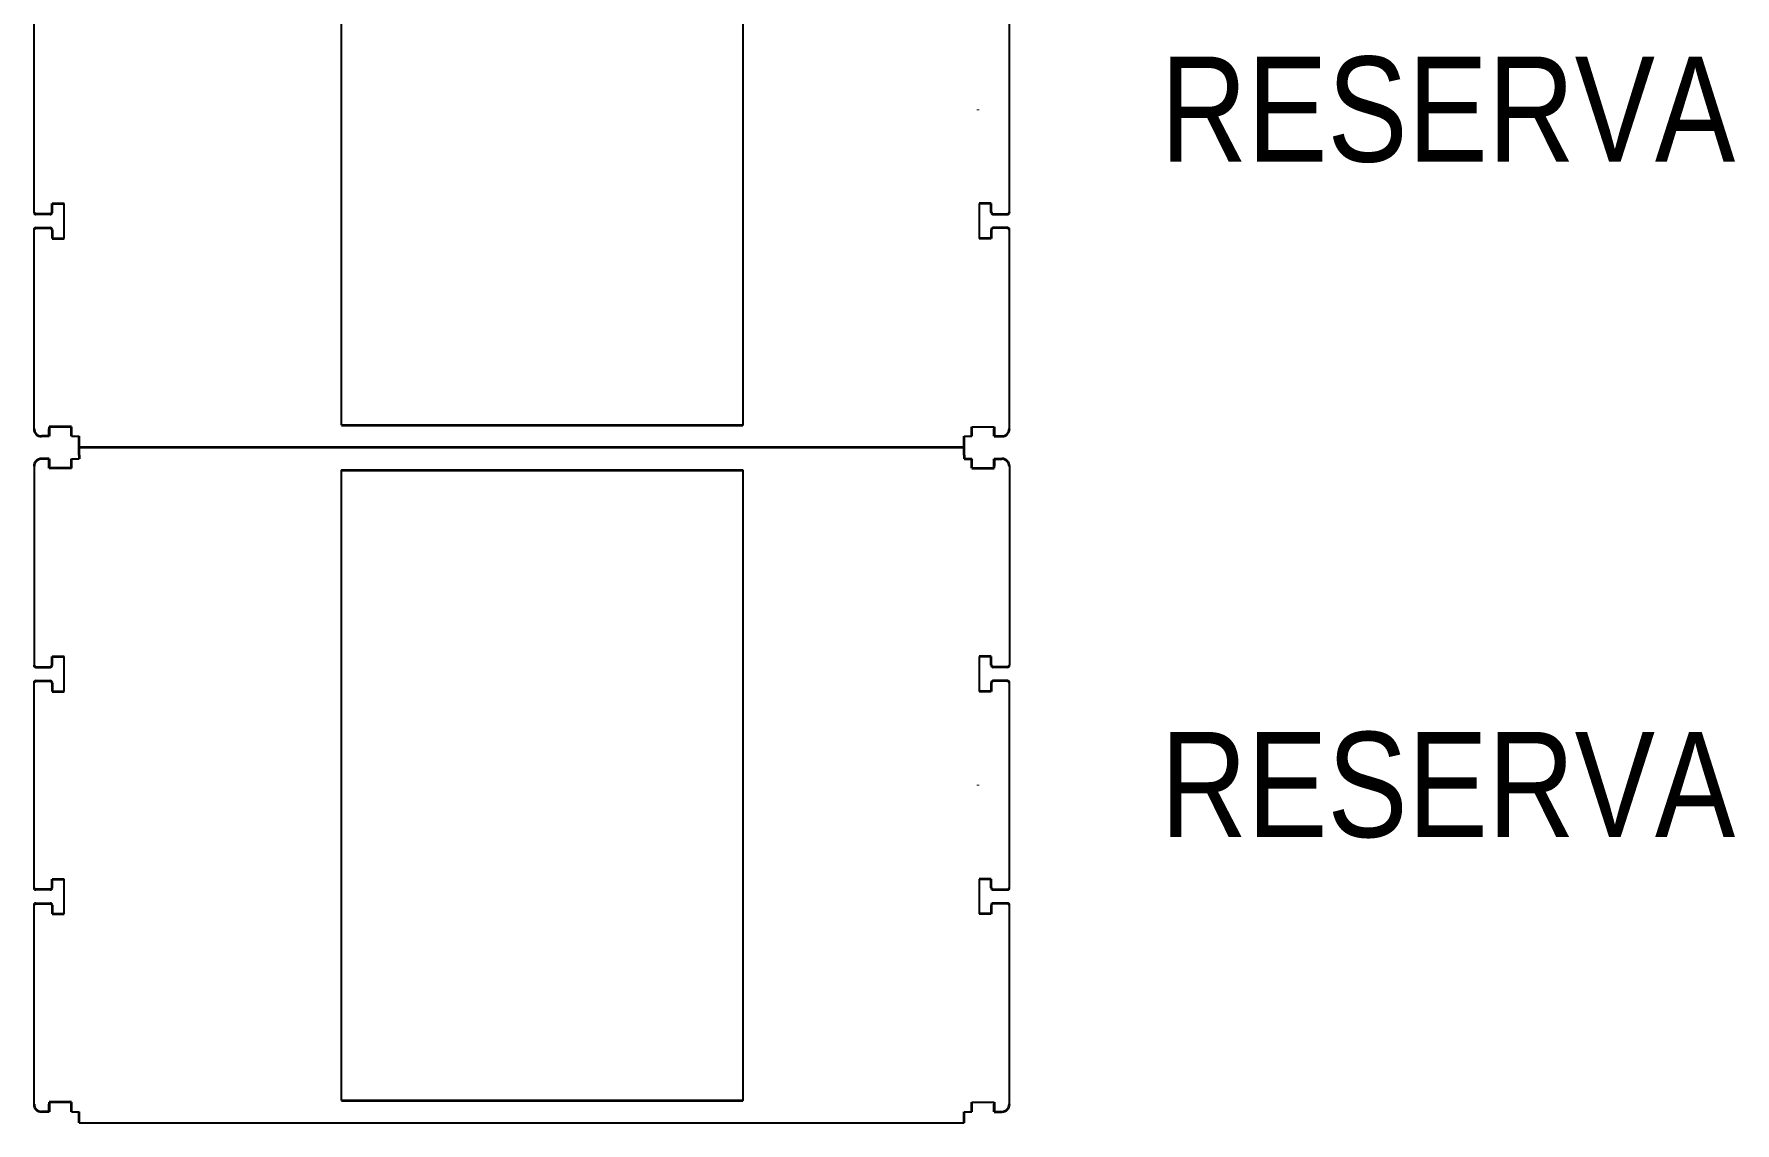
# Model space of a CAD drawing. Header units: millimetres. Extents: x 0 to 840, y -1485 to 297.
# Drawn here: x 85.78 to 108.45, y -725.39 to -710.88 of the extents above; entities that cross this region are included whole.
import ezdxf

# ---------------------------------------------------------------- set-up
doc = ezdxf.new("R2010")
doc.units = ezdxf.units.MM
doc.styles.get("Standard").update_dxf_attribs({"font": 'arial.ttf'})

# ---------------------------------------------------------------- blocks, each defined once
blk = doc.blocks.new('XT2_3INT ABB')
at = {"color": 7, "lineweight": 35}
for p, q in [((-4.2, 8.9), (-4.2, 3.55)), ((-4.2, 8.9), (-4.2, 3.55)), ((4.2, 8.9), (4.2, 3.55)), ((4.2, 8.9), (4.2, 3.55))]:
    blk.add_line(p, q, dxfattribs=at)
at = {"color": 3}
blk.add_lwpolyline([(-4.2, 8.9), (4.2, 8.9), (4.2, 3.55), (-4.2, 3.55)], close=True, dxfattribs=at)
at = {"layer": 'Defpoints', "color": 3}
for p, q in [((-4.25, 13), (-1.599, 13)), ((-1.365, 13), (1.365, 13)), ((4.25, 13), (1.599, 13)), ((-4.35, 12.5), (-4.35, 12.4)), ((-1.714, 12.6), (-1.25, 12.6)), ((1.25, 12.6), (1.714, 12.6)), ((4.35, 12.5), (4.35, 12.4)), ((-4.5, 12.4), (-4.5, 0.6)), ((-4.35, 0.6), (-4.35, 0.5)), ((-4.225, 0.5), (-4.225, 0.2)), ((-1.25, 0.4), (-1.714, 0.4)), ((1.714, 0.4), (1.25, 0.4)), ((-4.25, 0), (-1.599, 0)), ((4.25, 0), (1.599, 0)), ((-1.365, 0), (1.365, 0))]:
    blk.add_line(p, q, dxfattribs=at)
at = {"layer": 'Defpoints', "color": 3, "lineweight": 35, "ltscale": 0.0475}
for p, q in [((-1.574, 12.975), (-1.574, 12.785)), ((-1.39, 12.785), (-1.39, 12.975)), ((1.39, 12.975), (1.39, 12.785)), ((1.574, 12.975), (1.574, 12.785)), ((-1.574, 0.025), (-1.574, 0.215)), ((-1.39, 0.215), (-1.39, 0.025)), ((1.39, 0.025), (1.39, 0.215)), ((1.574, 0.025), (1.574, 0.215))]:
    blk.add_line(p, q, dxfattribs=at)
at = {"layer": 'Defpoints', "color": 3, "lineweight": 35, "ltscale": 0.025}
for p, q in [((-4.35, 12.8), (-4.35, 12.9)), ((-4.35, 12.8), (-4.25, 12.8)), ((4.35, 12.8), (4.25, 12.8)), ((4.35, 12.8), (4.35, 12.9)), ((-4.5, 12.4), (-4.4, 12.4)), ((4.4, 12.4), (4.5, 12.4)), ((-4.5, 0.6), (-4.4, 0.6)), ((4.225, 0.5), (4.225, 0.4)), ((4.4, 0.6), (4.5, 0.6)), ((-4.35, 0.2), (-4.25, 0.2)), ((-4.35, 0.2), (-4.35, 0.1)), ((4.35, 0.2), (4.25, 0.2)), ((4.35, 0.2), (4.35, 0.1))]:
    blk.add_line(p, q, dxfattribs=at)
at = {"layer": 'Defpoints', "color": 3, "lineweight": 35, "ltscale": 0.03125}
for p, q in [((-4.225, 12.8), (-4.35, 12.8)), ((4.225, 12.8), (4.35, 12.8)), ((-4.35, 12.5), (-4.225, 12.5)), ((4.225, 12.5), (4.35, 12.5)), ((-4.35, 0.5), (-4.225, 0.5)), ((4.225, 0.5), (4.35, 0.5)), ((-4.225, 0.2), (-4.35, 0.2)), ((4.225, 0.2), (4.35, 0.2))]:
    blk.add_line(p, q, dxfattribs=at)
at = {"layer": 'Defpoints', "color": 3, "lineweight": 35, "ltscale": 0.00625}
for p, q in [((-4.225, 12.8), (-4.25, 12.8)), ((4.225, 12.8), (4.25, 12.8)), ((-4.225, 0.2), (-4.25, 0.2)), ((4.225, 0.2), (4.25, 0.2))]:
    blk.add_line(p, q, dxfattribs=at)
at = {"layer": 'Defpoints', "color": 3, "lineweight": 35, "ltscale": 0.075}
for p, q in [((-4.225, 12.5), (-4.225, 12.8)), ((4.225, 12.5), (4.225, 12.8)), ((4.225, 0.5), (4.225, 0.2))]:
    blk.add_line(p, q, dxfattribs=at)
at = {"layer": 'Defpoints', "color": 3, "lineweight": 35, "ltscale": 0.02875}
for p, q in [((-1.599, 12.76), (-1.714, 12.76)), ((-1.599, 12.76), (-1.714, 12.76)), ((-1.365, 12.76), (-1.25, 12.76)), ((-1.365, 12.76), (-1.25, 12.76)), ((1.365, 12.76), (1.25, 12.76)), ((1.365, 12.76), (1.25, 12.76)), ((1.599, 12.76), (1.714, 12.76)), ((1.599, 12.76), (1.714, 12.76)), ((-1.599, 0.24), (-1.714, 0.24)), ((-1.365, 0.24), (-1.25, 0.24)), ((1.365, 0.24), (1.25, 0.24)), ((1.599, 0.24), (1.714, 0.24))]:
    blk.add_line(p, q, dxfattribs=at)
at = {"layer": 'Defpoints', "color": 3, "lineweight": 35, "ltscale": 0.04}
for p, q in [((-1.714, 12.76), (-1.714, 12.6)), ((-1.25, 12.76), (-1.25, 12.6)), ((1.25, 12.76), (1.25, 12.6)), ((1.714, 12.76), (1.714, 12.6)), ((-1.714, 0.24), (-1.714, 0.4)), ((-1.25, 0.24), (-1.25, 0.4)), ((1.25, 0.24), (1.25, 0.4)), ((1.714, 0.24), (1.714, 0.4))]:
    blk.add_line(p, q, dxfattribs=at)
at = {"layer": 'Defpoints', "color": 3, "lineweight": 35, "ltscale": 0.0125}
for p, q in [((-4.4, 12.4), (-4.35, 12.4)), ((4.4, 12.4), (4.35, 12.4)), ((-4.4, 0.6), (-4.35, 0.6)), ((4.4, 0.6), (4.35, 0.6))]:
    blk.add_line(p, q, dxfattribs=at)
at = {"layer": 'Defpoints', "color": 3, "lineweight": 35}
blk.add_line((4.5, 0.6), (4.5, 12.4), dxfattribs=at)
blk.add_line((4.5, 0.6), (4.5, 12.4), dxfattribs=at)
at = {"layer": 'Defpoints', "color": 3, "lineweight": 35, "ltscale": 0.07}
blk.add_line((4.35, 0.6), (4.35, 0.5), dxfattribs=at)
at = {"layer": 'Defpoints', "color": 3, "lineweight": 35, "ltscale": 0.05}
blk.add_line((4.225, 0.4), (4.225, 0.2), dxfattribs=at)
at = {"layer": 'Defpoints', "color": 3, "lineweight": 35}
for centre, radius, start, end in [((-4.25, 12.9), 0.1, 90, 180), ((-4.25, 12.9), 0.1, 90, 180), ((-1.599, 12.975), 0.025, 0, 90), ((-1.365, 12.975), 0.025, 90, 180), ((1.365, 12.975), 0.025, 0, 90), ((1.599, 12.975), 0.025, 90, 180), ((4.25, 12.9), 0.1, 0, 90), ((4.25, 12.9), 0.1, 360, 90), ((-1.599, 12.785), 0.025, 270, 0), ((-1.599, 12.785), 0.025, 270, 0), ((-1.365, 12.785), 0.025, 180, 270), ((-1.365, 12.785), 0.025, 180, 270), ((1.365, 12.785), 0.025, 270, 0), ((1.365, 12.785), 0.025, 270, 0), ((1.599, 12.785), 0.025, 180, 270), ((1.599, 12.785), 0.025, 180, 270), ((-1.599, 0.215), 0.025, 0, 90), ((-1.365, 0.215), 0.025, 90, 180), ((0, 0.7), 0.286, 269.0583, 270.9417), ((1.365, 0.215), 0.025, 0, 90), ((1.599, 0.215), 0.025, 90, 180), ((-4.25, 0.1), 0.1, 180, 270), ((-4.25, 0.1), 0.1, 180, 270), ((-1.599, 0.025), 0.025, 270, 0), ((-1.365, 0.025), 0.025, 180, 270), ((1.365, 0.025), 0.025, 270, 0), ((1.599, 0.025), 0.025, 180, 270), ((4.25, 0.1), 0.1, 270, 0), ((4.25, 0.1), 0.1, 270, 0)]:
    blk.add_arc(centre, radius, start, end, dxfattribs=at)

msp = doc.modelspace()

# ---------------------------------------------------------------- block references
at = {"rotation": 90}
for p in [(98.7781, -711.8901), (98.7781, -720.8901)]:
    msp.add_blockref('XT2_3INT ABB', p, dxfattribs=at)

# ---------------------------------------------------------------- texts
at = {"char_height": 1.4, "width": 11.688192, "attachment_point": 5}
for insert in [(104.6222, -711.8901), (104.6222, -720.8901)]:
    msp.add_mtext('{\\fArial Narrow|b0|i0|c0|p34;RESERVA}', dxfattribs=dict(at, insert=insert))

doc.saveas('drawing.dxf')
